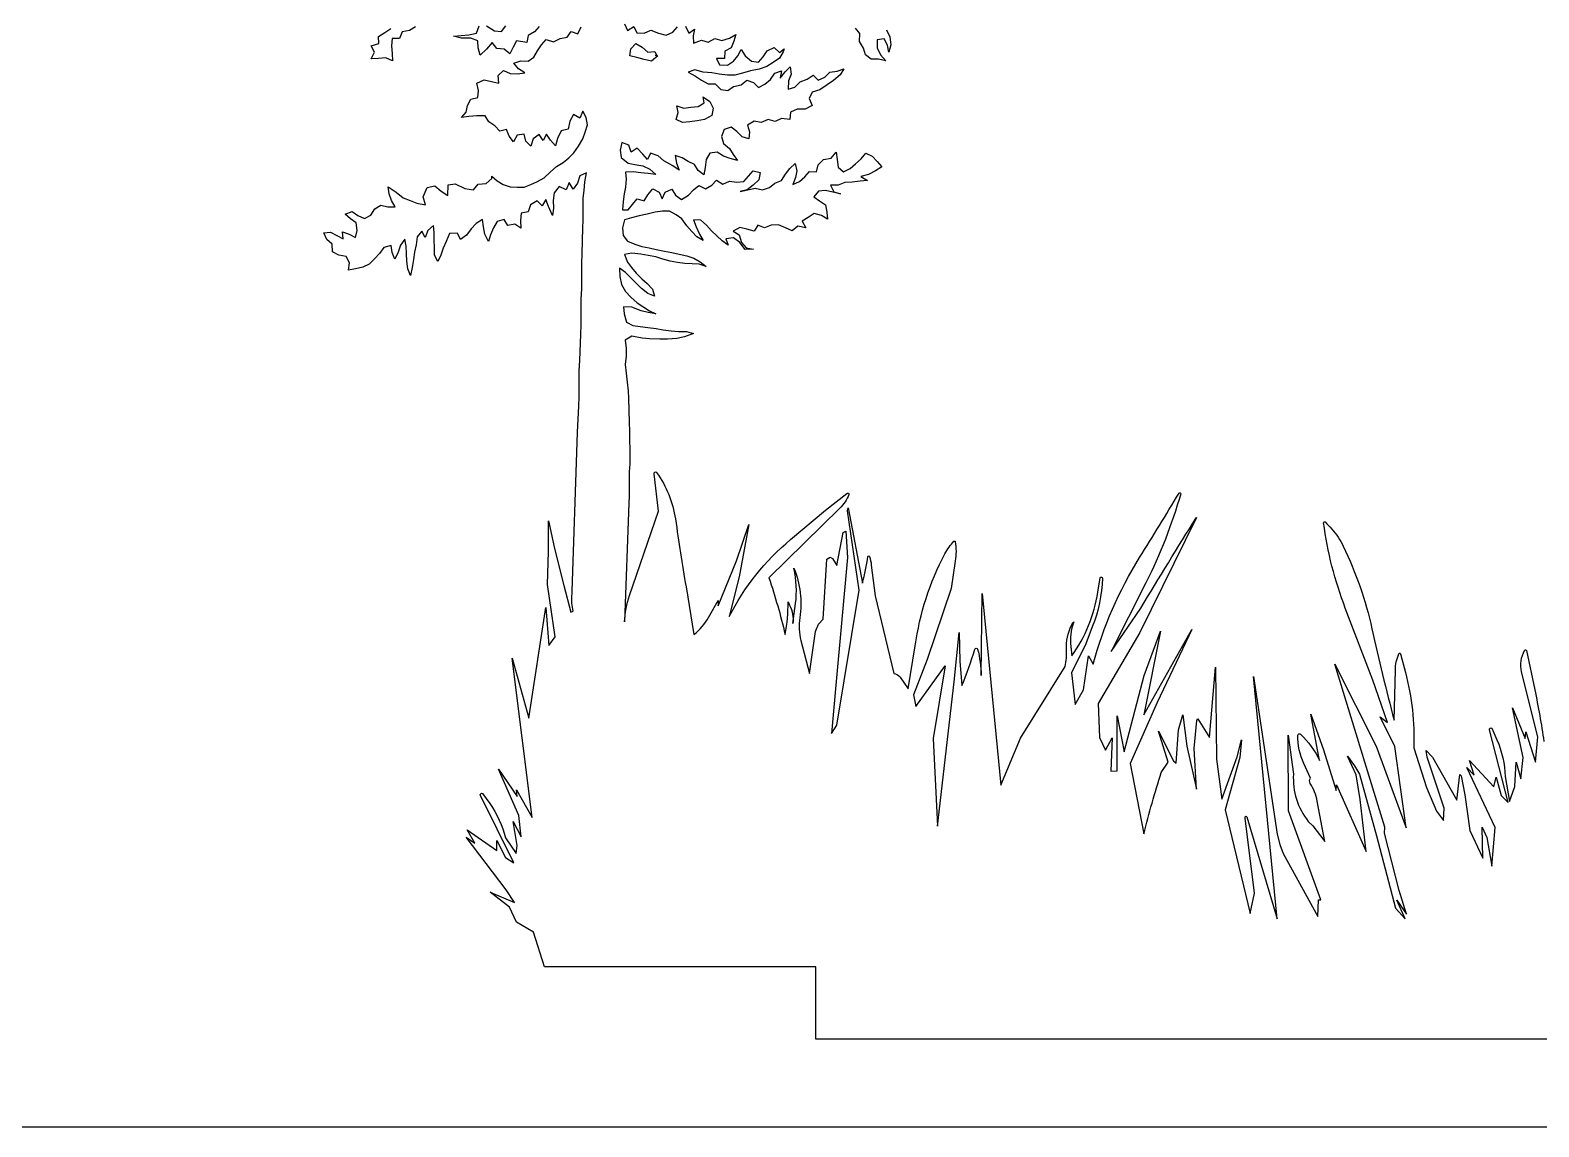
# Model space of a CAD drawing. Header units: millimetres. Extents: x 351 to 3123, y -188 to 617.
# Drawn here: x 684 to 850.7, y -188.3 to -67.1 of the extents above; entities that cross this region are included whole.
import ezdxf

# ---------------------------------------------------------------- set-up
doc = ezdxf.new("R2010")
doc.units = ezdxf.units.MM
doc.header["$LTSCALE"] = 25.4
doc.layers.add('animals', color=130, linetype='Continuous')
doc.layers.add('cut_through', color=3, linetype='Continuous')

msp = doc.modelspace()

# ---------------------------------------------------------------- linework, layer by layer
at = {"layer": 'animals'}
msp.add_lwpolyline([(674.51, -188.28), (998.51, -188.28), (998.51, 49.32), (674.51, 49.32)], close=True, dxfattribs=at)
at = {"layer": 'cut_through'}
for points in [[(740.23, -66.66), (739.71, -67.27), (739.01, -67.66), (738.86, -68.43), (737.7, -68.24), (737.35, -68.96), (736.96, -69.68), (736.35, -69.17), (735.54, -69.11), (735, -68.45), (734.41, -69.17), (733.68, -69.85), (733.46, -69.04), (733.43, -68.25), (732.65, -67.95), (731.64, -67.97), (730.77, -67.73), (731.61, -67.65), (732.45, -67.59), (733.3, -67.39), (733.58, -66.6)], [(734.39, -66.59), (735.26, -67.14), (736.06, -67.23), (736.54, -66.6)], [(749.66, -66.37), (749.99, -67.1), (750.67, -66.66), (751.01, -67.37), (751.82, -67.39), (752.54, -67.06), (753.41, -67.39), (754.23, -67.62), (754.97, -67.3), (755.51, -66.71)], [(726.55, -66.7), (725.88, -67.12), (725.07, -67.24), (724.79, -67.99), (723.95, -67.98), (723.89, -68.81), (723.98, -69.65), (723.99, -70.45), (723.26, -70.14), (722.45, -70.2), (721.66, -70.24), (722.02, -69.51), (721.64, -68.8), (722.48, -68.54), (722.47, -67.76), (723.17, -67.33), (723.83, -66.9)], [(778.6, -67.05), (778.95, -67.82), (779.08, -68.68), (778.84, -69.52), (778.69, -68.74), (778.34, -68.04), (777.57, -68.15), (777.58, -69.01), (777.95, -69.8), (778.51, -70.46), (777.72, -70.26), (776.9, -70.27), (776.27, -69.8), (776.05, -69.05), (775.61, -68.31), (775.66, -67.45), (775.16, -66.84)], [(753.31, -69.91), (752.62, -70.5), (751.83, -70.31), (751.01, -70.1), (750.25, -69.92), (750.35, -69.14), (750.89, -68.56), (751.59, -68.94), (752.21, -69.51), (753, -69.41), (753.23, -69.91), (753.04, -69.88)], [(758.37, -74.46), (759.06, -74.96), (759.45, -75.71), (759.3, -76.5), (758.49, -76.95), (757.69, -77.08), (756.85, -77.19), (756.04, -77.29), (755.34, -76.94), (755.57, -76.18), (755.41, -75.42), (756.19, -75.68), (756.98, -75.58), (757.79, -75.49), (758.45, -75.09), (758.33, -74.43)]]:
    msp.add_lwpolyline(points, dxfattribs=at)
for points in [[(756.37, -66.62), (756.75, -67.41), (757.38, -66.95), (757.23, -67.71), (757.28, -68.49), (758.14, -68.16), (758.88, -68.39), (759.62, -68), (760.4, -68.2), (761.25, -67.97), (761.95, -67.56), (761.71, -68.3), (761.44, -69.04), (760.74, -69.4), (760.7, -70.2), (759.8, -70.21), (760.14, -70.91), (761.01, -70.94), (761.67, -70.51), (762.17, -69.9), (762.53, -69.19), (762.96, -69.91), (763.66, -70.5), (764.45, -70.61), (764.97, -70.02), (765.41, -69.35), (766.17, -68.98), (766.77, -69.55), (767.29, -69.15), (767.19, -69.46), (766.76, -70.17), (766.06, -70.64), (765.37, -71.08), (764.53, -71.38), (763.55, -71.58), (762.7, -71.83), (761.84, -72.03), (761.03, -72.04), (760.11, -71.94), (759.28, -71.79), (758.35, -71.7), (757.43, -71.46), (756.68, -71.73), (757.5, -72.15), (758.16, -72.6), (758.9, -73), (759.67, -73), (760.28, -73.61), (761.05, -73.75), (761.69, -73.3), (762.53, -73.13), (763.16, -72.59), (763.89, -72.86), (764.45, -73.41), (765.16, -73.05), (765.76, -72.51), (766.24, -71.83), (767, -71.58), (766.85, -72.37), (767.39, -71.69), (767.94, -71.13), (768.07, -71.92), (767.78, -72.67), (767.73, -73.58), (768.47, -73.36), (769.06, -72.79), (769.82, -72.47), (770.51, -72.03), (771.04, -72.59), (771.78, -72.28), (772.35, -71.71), (773.13, -71.61), (773.87, -71.33), (773.46, -71.99), (772.74, -72.65), (772.03, -73.12), (771.23, -73.67), (770.4, -73.92), (770.06, -74.63), (770.37, -75.39), (769.61, -75.79), (768.72, -75.82), (767.98, -76.14), (767.9, -76.93), (767.01, -76.83), (766.29, -77.15), (765.53, -76.94), (764.76, -77.29), (763.97, -77.13), (763.23, -77.56), (763.46, -78.3), (763.38, -79.08), (762.63, -78.85), (762.07, -78.26), (761.42, -77.79), (760.64, -78.05), (760.38, -78.84), (760.6, -79.6), (761.25, -80.16), (761.65, -80.83), (762.14, -81.47), (761.32, -81.24), (760.57, -80.99), (759.9, -80.57), (759.09, -80.65), (758.66, -81.35), (758.55, -82.25), (758.4, -83.05), (757.77, -82.58), (757.38, -81.91), (756.68, -81.57), (756.01, -81.17), (755.25, -80.92), (755.38, -81.77), (755.69, -82.56), (754.98, -82.08), (753.99, -81.5), (753.37, -80.95), (752.5, -80.65), (752.19, -81.37), (751.66, -80.76), (751.03, -80.1), (750.37, -80.56), (750.11, -79.78), (749.34, -79.47), (749.16, -80.34), (749.27, -81.15), (750.03, -81.76), (750.79, -81.92), (751.68, -82.05), (752.43, -82.45), (753.11, -83.04), (752.26, -82.93), (751.45, -82.84), (750.6, -82.74), (749.75, -82.77), (749.81, -83.54), (749.77, -84.41), (749.6, -85.17), (749.51, -86.01), (749.44, -86.92), (750.03, -86.94), (750.54, -86.33), (751.03, -85.73), (751.81, -85.95), (752.23, -85.28), (752.76, -84.6), (753.49, -84.98), (753.81, -85.72), (754.12, -84.96), (754.86, -84.66), (755.29, -85.31), (755.96, -85.8), (756.7, -85.32), (757.25, -84.73), (757.87, -84.24), (758.6, -84.61), (759.28, -84.19), (759.82, -83.64), (760.52, -84.08), (761.24, -83.77), (762.06, -83.87), (762.84, -83.78), (763.88, -82.62), (764.62, -82.82), (764.48, -83.6), (763.85, -84.22), (763.21, -84.72), (762.41, -84.89), (763.29, -84.72), (764.1, -84.54), (764.89, -84.7), (765.66, -84.47), (766.27, -83.98), (767.01, -83.68), (767.43, -82.98), (767.92, -82.37), (768.5, -81.79), (768.67, -82.61), (768.54, -83.37), (768.26, -84.12), (768.97, -83.79), (769.57, -83.29), (770.07, -82.68), (770.85, -82.74), (771.03, -81.94), (771.63, -81.37), (772.47, -81.23), (773.05, -80.57), (773.15, -81.36), (773.27, -82.21), (773.85, -82.74), (774.57, -82.35), (775.18, -81.86), (775.79, -81.31), (776.31, -80.67), (777.02, -80.99), (777.57, -81.59), (778.08, -82.19), (777.39, -82.6), (776.61, -83.02), (775.77, -83.26), (776.48, -83.67), (775.69, -83.77), (774.81, -83.88), (774, -83.89), (773.27, -84.22), (772.39, -84.22), (772.78, -84.94), (773.53, -85.17), (772.66, -84.96), (771.87, -84.81), (771.07, -84.85), (770.56, -85.5), (771.2, -85.95), (771.84, -86.39), (772.02, -87.17), (772.06, -87.97), (771.4, -87.55), (770.61, -87.32), (769.94, -87.78), (769.27, -88.19), (769.67, -88.91), (768.78, -88.74), (768.19, -89.24), (767.42, -88.9), (766.67, -88.6), (765.86, -88.61), (765.13, -88.9), (764.38, -88.63), (763.97, -89.3), (763.18, -89.07), (762.39, -88.87), (761.65, -89.27), (762.33, -89.71), (762.56, -90.55), (763.07, -91.14), (763.91, -91.28), (762.97, -91.31), (762.37, -90.54), (761.68, -90.01), (760.83, -90.12), (761.1, -90.85), (760.42, -90.36), (759.86, -89.8), (759.24, -89.25), (758.71, -88.61), (758.09, -88.07), (757.25, -88.04), (757.58, -88.82), (757.92, -89.63), (758.34, -90.32), (757.63, -89.92), (757.08, -89.33), (756.54, -88.69), (755.99, -87.94), (755.34, -87.49), (754.62, -87.08), (753.84, -87.09), (753.02, -87.17), (752.14, -87.41), (751.26, -87.59), (750.4, -87.8), (749.64, -88.05), (749.43, -88.91), (749.49, -89.76), (749.98, -90.41), (750.77, -90.74), (751.54, -90.97), (752.38, -91.14), (753.16, -91.3), (754.08, -91.48), (754.88, -91.64), (755.7, -91.84), (756.54, -92.02), (757.29, -92.27), (758.01, -92.67), (758.67, -93.21), (757.91, -92.92), (757.11, -92.88), (756.31, -92.86), (755.5, -92.74), (754.7, -92.6), (753.89, -92.39), (753.12, -92.14), (752.25, -91.97), (751.46, -91.83), (750.45, -91.7), (749.64, -91.86), (749.96, -92.7), (750.43, -93.32), (750.94, -93.94), (751.55, -94.54), (752.13, -95.08), (752.75, -95.69), (752.96, -96.46), (752.21, -96.16), (751.53, -95.61), (750.96, -95.07), (750.31, -94.42), (749.74, -93.87), (749.08, -93.37), (749.12, -94.31), (749.3, -95.2), (749.74, -95.95), (750.35, -96.57), (751.03, -97.22), (752.39, -98.08), (753.11, -98.41), (752.24, -98.29), (751.48, -98.08), (750.47, -97.67), (749.53, -97.65), (749.62, -98.44), (749.87, -99.33), (750.57, -99.7), (751.38, -99.83), (752.22, -99.94), (753.15, -100.05), (753.93, -100.18), (754.81, -100.31), (755.61, -100.39), (756.49, -100.38), (757.26, -100.59), (756.26, -100.97), (755.43, -101.16), (754.39, -101.22), (753.56, -101.22), (752.39, -101.2), (751.61, -101.1), (750.46, -100.88), (749.72, -101.34), (749.84, -102.27), (749.82, -103.11), (749.72, -104.03), (749.83, -104.98), (749.95, -105.99), (750.03, -106.92), (750.1, -107.75), (750.14, -110.44), (750.18, -111.39), (750.21, -112.37), (750.24, -113.42), (750.25, -114.2), (750.25, -114.99), (750.17, -115.89), (750.15, -117.79), (750.14, -118.59), (750.12, -119.36), (749.66, -132.47, -0.074071), (750.2, -129.57), (753.4, -120.24), (752.93, -116.11, -0.89293), (753.19, -115.96, -0.119232), (755.27, -121.1, 0.004347), (756.44, -128.6), (757.31, -133.88, 0.092593), (758.94, -131.97), (760, -130.12), (759.98, -130.71), (762.01, -125.74), (763.38, -121.71), (762.33, -127.51), (761.21, -131.89, -0.100404), (767.98, -123.38), (771.87, -120.11), (774.23, -118.29, -0.915461), (774.45, -118.4, -0.100554), (773.43, -119.91), (765.6, -127.6, -0.024565), (767.39, -133.85, 0.053458), (767.72, -130.27), (767.89, -130.62, -0.131144), (768.26, -132.66), (768.55, -130.45, 0.087677), (768.36, -126.55, -0.136687), (769.02, -132.01, 0.095521), (769.13, -134.53), (770.07, -138.18), (770.75, -133.55), (771.08, -132.71), (771.58, -132.17), (772, -125.55), (772.37, -125.33), (772.62, -125.45), (773.12, -126.23), (773.82, -122.6), (774.11, -122.46), (774.3, -125.37), (773, -139.45), (772.51, -144.8), (773.1, -143.88), (775.59, -128.97), (774.27, -120.21), (774.37, -119.87), (775.94, -128.18, 0.023792), (776.55, -125.26, -0.792803), (776.72, -125.25, -0.044678), (776.92, -126.19), (777.35, -129.61), (779.39, -138.19, -0.235728), (780.12, -138.6), (781, -139.88), (781.78, -135.12, -0.08955), (785.06, -124.94, -0.065781), (786.05, -123.56, -0.626426), (786.2, -123.61, -0.073911), (786.2, -125.75), (785.76, -128.79), (783.09, -136.62), (781.59, -140.53), (781.85, -141.84), (785.08, -137.32), (783.74, -145.36), (784.24, -155.05), (786.09, -139.1), (786.64, -133.64), (786.69, -136.83), (786.94, -139.52, 0.02274), (788.36, -135.48, -0.756924), (788.66, -135.48, -0.063277), (789.05, -138.39), (789.18, -129.32), (791.24, -150.51), (793.39, -145.34), (798.34, -137.4, 0.072881), (798.49, -135.56, -0.134304), (799.04, -132.83), (799.19, -132.55), (799.3, -132.48, 0.119431), (798.96, -135.21), (799.07, -136.24, 0.116642), (801.96, -129.2), (802.21, -127.62, -0.934149), (802.46, -127.64, -0.083684), (801.34, -133.03), (800.61, -134.9), (799.04, -138.11), (799.44, -141.61), (800.38, -139.98), (800.91, -136.22), (801.45, -137.16, -0.074794), (806.56, -125.37, 0.003971), (810.93, -118.24, -0.87583), (811.11, -118.32, -0.047632), (807.26, -128.15), (803.42, -135.75), (806.69, -130.96, -0.004079), (812.85, -120.92), (806.61, -133.65), (801.98, -141.51), (802.15, -145.24), (802.79, -146.66), (803.53, -145.3), (803.39, -148.99), (804.07, -148.92), (804.07, -142.87), (804.86, -146.85), (807.09, -138.39), (808.88, -133.48), (807.04, -142.74), (812.33, -133.33), (808.52, -141.4), (805.54, -148.11), (807.04, -155.91, -0.017475), (808.96, -149.12), (809.71, -147.98), (808.65, -144.56), (810.3, -147.83), (810.61, -148.07), (810.87, -144.39), (811.35, -142.75), (811.77, -146.22), (812.87, -150.95), (812.59, -146.47), (812.9, -143.38), (813.01, -143.2), (814.31, -145.24), (814.95, -137.48), (815.08, -147.65), (815.67, -152.05), (817.34, -147.38), (817.82, -145.52), (817.66, -147.48), (816.03, -153.23), (818.79, -164.72), (819.28, -162.46), (818.24, -154.15, -1.079742), (818.43, -154.02), (821.77, -165.28), (819.16, -138.5), (821.78, -155.94), (822.05, -157.07), (822.45, -158.07), (826.27, -165.02), (826.32, -163.18), (826.6, -163.2), (823.03, -153.36), (822.99, -144.98), (823.57, -149.32, 0.186902), (825.21, -154.52), (825.72, -155), (827.02, -156.73), (826.2, -152.28, 0.094231), (825.43, -150.32, -0.30593), (825.45, -149.74), (824.71, -148.12, -0.110874), (824.05, -145.01, -0.657777), (824.36, -144.88, -0.088706), (826.46, -147.79), (825.5, -142.67), (826.89, -146.61), (828.28, -151.11), (828.33, -150.5), (831.59, -157.84), (830.94, -152.11), (830.51, -149.38), (829.53, -147.31), (830.3, -148.38), (830.87, -149.29), (832.73, -156.13), (834.83, -164.1), (835.9, -165.29), (835.01, -163.23), (836.06, -164.77), (835.24, -162.16), (833.64, -155.83), (833.68, -155.15), (831.61, -148.44), (828.16, -137.15), (832.7, -146.21), (836.04, -155.23), (834.78, -146.24), (833.15, -142.95), (833.96, -143.6), (832.34, -138.91), (829.3, -130.95, -0.057642), (826.9, -121.52, -0.730314), (827.09, -121.43, -0.005319), (827.81, -122.21, -0.070784), (829.08, -124.11, -0.057783), (832.25, -133.25, 0.009586), (834.69, -143.33), (834.83, -137.8, -0.090775), (835.21, -135.99, -0.650126), (835.4, -135.99), (835.94, -138.05, -0.073933), (836.87, -146.41), (838.26, -150.79), (839.39, -153.39), (840.14, -154.42), (840.22, -153.07), (838.33, -147.44), (838.25, -146.67), (838.95, -147.42), (841.61, -152.18), (841.95, -149.34), (842.09, -149.47), (842.52, -151.57), (843.06, -155.54), (844.49, -158.58), (844.44, -155.17), (844.94, -156.3), (845.51, -159.46), (845.86, -155.19), (842.73, -148.58), (843.53, -149.42), (843.01, -147.79), (845.73, -150.72), (845.96, -149.64), (846.51, -151.67), (847.28, -152.45), (845.24, -144.4, -0.723832), (845.5, -144.23), (846.05, -145.5, -0.095699), (846.97, -149.57), (847.46, -152.34), (848.05, -150.66), (848.17, -147.96), (848.7, -149.81), (848.94, -147.47), (847.79, -141.98), (849.18, -145.36), (849.25, -144.61), (850.32, -147.99), (850.56, -145.19), (848.79, -138.01, -0.189688), (849.12, -135.62, -0.660673), (849.31, -135.64), (850.23, -139.97, -0.017004), (851.24, -145.7, 0.035063)], [(890.8, -178.59), (770.8, -178.59), (770.8, -170.59), (740.8, -170.59), (739.59, -166.77), (737.69, -165.65), (736.93, -164.02), (734.8, -162.36), (737.5, -163.5), (736.58, -162.08), (732.14, -156.27), (733.11, -156.92), (732.26, -155.44), (735.52, -157.74), (735.53, -156.63), (736.49, -158.5), (737.41, -159.1), (733.72, -151.65, -0.723832), (733.95, -151.44), (734.75, -152.56, -0.095699), (736.5, -156.35), (737.67, -158.08), (737.79, -157.19), (737.33, -154.53), (738.24, -156.23), (737.98, -153.89), (735.71, -148.75), (737.78, -151.78), (737.69, -151.02), (739.44, -154.1), (737.24, -136.48), (739.08, -143.11), (740.96, -130.88), (741.29, -135.07), (741.99, -134.11), (741.13, -128.34), (741.25, -124.7), (741.25, -121.32), (741.89, -124.37), (742.92, -128.46), (743.72, -131.39), (743.98, -131.27, -0.080477), (743.84, -129.54, 0.012036), (743.87, -129.06), (744.4, -112.66), (744.45, -111.49), (744.58, -108.64), (744.63, -107.59), (744.65, -104.75), (744.69, -103.56), (744.8, -100.72), (744.84, -99.62), (744.86, -96.79), (744.91, -95.67), (744.94, -92.84), (744.98, -91.78), (745.04, -88.9), (745.06, -88.11), (745.07, -87.23), (745.08, -86.46), (745.09, -85.64), (745.18, -84.8), (745.26, -83.84), (745.44, -82.84), (744.7, -83.16), (744.45, -83.97), (743.96, -84.63), (743.54, -83.92), (743.21, -84.71), (742.43, -84.36), (741.88, -85.06), (741.77, -85.89), (741.78, -86.75), (741.68, -87.56), (741.24, -86.56), (740.95, -85.78), (740.55, -86.48), (739.98, -85.93), (739.26, -86.37), (739, -87.14), (738.24, -87.3), (738.15, -88.11), (738.17, -88.96), (737.54, -88.51), (736.75, -88.66), (736.35, -87.98), (735.56, -88.2), (735.18, -88.9), (734.82, -89.68), (734.61, -90.44), (734.21, -89.63), (734.06, -88.82), (733.94, -88), (733.25, -88.45), (732.68, -89.03), (732.18, -89.72), (731.52, -90.2), (731.18, -89.49), (730.32, -89.56), (729.92, -90.43), (729.62, -91.18), (729.35, -91.93), (729.02, -92.65), (728.63, -91.94), (728.6, -89.45), (728.54, -88.67), (727.9, -89.22), (727.61, -89.99), (727.25, -89.28), (726.73, -89.91), (726.62, -90.8), (726.42, -91.61), (726.31, -92.43), (726.18, -93.32), (725.98, -94.18), (725.68, -93.45), (725.58, -92.61), (725.56, -91.76), (725.5, -90.93), (725.36, -90.17), (724.88, -90.85), (724.64, -91.61), (724.27, -92.37), (723.95, -91.63), (723.85, -90.86), (723.06, -91.1), (722.56, -91.77), (722.02, -92.34), (721.44, -92.92), (720.72, -93.28), (719.9, -93.45), (719.13, -93.58), (719.27, -92.79), (718.87, -92.08), (718.07, -91.93), (717.37, -91.57), (717.35, -90.73), (716.76, -90.21), (716.4, -89.47), (717.17, -89.39), (717.86, -89.75), (718.57, -90.14), (718.46, -89.35), (719.21, -89.63), (719.92, -89.98), (720.11, -89.21), (720, -88.38), (719.37, -87.92), (718.79, -87.41), (719.53, -87.12), (720.18, -87.57), (720.9, -87.9), (721.6, -87.53), (722.04, -86.83), (722.7, -86.42), (723.47, -86.6), (724.31, -86.58), (723.91, -85.89), (723.65, -85.15), (723.52, -84.37), (724.41, -84.98), (725.18, -85.6), (725.95, -85.88), (726.71, -86.21), (727.66, -86.37), (727.38, -85.49), (727.82, -84.46), (728.68, -84.28), (729.39, -84.86), (730.12, -85.33), (730.15, -84.16), (730.94, -84.07), (731.99, -84.56), (732.97, -84.73), (733.48, -84.08), (734.34, -84.02), (734.98, -83.48), (734.98, -83.21), (735.56, -83.74), (736.23, -84.14), (737.01, -84.39), (737.79, -84.41), (738.57, -84.42), (739.3, -84.13), (740.01, -83.78), (740.75, -83.38), (741.43, -82.78), (742.11, -82.14), (742.85, -81.68), (743.49, -81.19), (744.06, -80.63), (744.56, -79.91), (745.02, -79.09), (745.29, -78.36), (745.55, -77.52), (745.4, -76.73), (745.03, -76.04), (744.7, -76.81), (744.01, -76.39), (743.61, -77.13), (743.4, -78.01), (742.64, -78.2), (742.24, -79.05), (742.01, -79.84), (741.46, -79.23), (741.04, -78.57), (740.64, -79.27), (740.2, -78.6), (739.56, -79.08), (739.28, -79.9), (738.73, -79.33), (738.57, -78.55), (737.79, -78.68), (737.36, -79.4), (736.88, -78.8), (736.62, -78.05), (735.86, -78.22), (735.32, -77.66), (734.65, -77.21), (734.24, -76.53), (733.32, -76.54), (732.45, -76.6), (731.62, -76.74), (732.14, -76.15), (732.28, -75.38), (732.67, -74.7), (733.43, -74.53), (733.51, -73.73), (733.32, -72.92), (734.12, -72.55), (734.94, -72.76), (735.75, -72.91), (735.68, -72.08), (736.27, -71.51), (736.99, -71.87), (737.8, -71.88), (738.61, -71.8), (737.94, -71.35), (737.41, -70.7), (738.2, -70.46), (738.98, -70.51), (739.62, -70.04), (740.02, -69.36), (740.46, -68.7), (740.98, -68.09), (741.81, -68.37), (742.52, -68), (743.3, -67.85), (743.75, -67.21), (744.5, -67.47), (744.87, -66.7)]]:
    msp.add_lwpolyline(points, format="xyb", dxfattribs=at)

doc.saveas('drawing.dxf')
